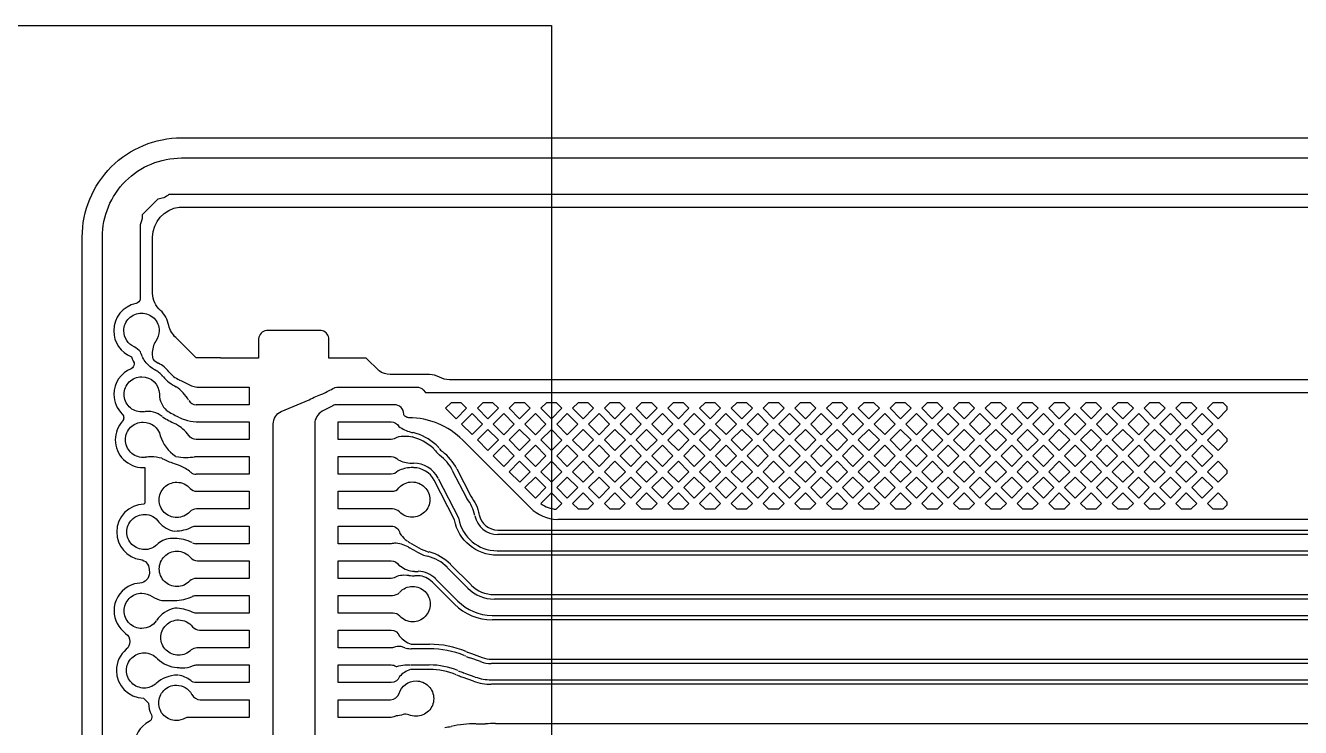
# Model space of a CAD drawing. Header units: millimetres. Extents: x 3175 to 3429, y -23 to 156.
# Drawn here: x 3279.77 to 3292.6, y 97.37 to 104.44 of the extents above; entities that cross this region are included whole.
import ezdxf

# ---------------------------------------------------------------- set-up
doc = ezdxf.new("R2010")
doc.units = ezdxf.units.MM
doc.header["$LTSCALE"] = 23.1
for name, color, linetype in [('gbr-dxf_layer0', 7, 'CONTINUOUS'), ('gbr-outline-dxf_layer1', 2, 'CONTINUOUS'), ('備註', 1, 'CONTINUOUS')]:
    doc.layers.add(name, color=color, linetype=linetype)

msp = doc.modelspace()

# ---------------------------------------------------------------- linework, layer by layer
at = {"layer": 'gbr-dxf_layer0'}
for p, q in [((3281.317, 100.871), (3281.32, 100.869)), ((3283.182, 100.622), (3283.006, 100.622)), ((3283.448, 100.622), (3283.182, 100.622)), ((3283.479, 100.622), (3283.448, 100.622)), ((3284.85, 99.584), (3284.169, 100.265)), ((3283.448, 99.572), (3282.915, 99.572)), ((3283.46, 99.572), (3283.448, 99.572)), ((3281.588, 98.872), (3281.486, 98.872)), ((3283.448, 98.7), (3283.458, 98.7)), ((3283.18, 98.522), (3282.915, 98.522)), ((3283.448, 97.472), (3282.915, 97.472))]:
    msp.add_line(p, q, dxfattribs=at)
at = {"layer": 'gbr-dxf_layer0', "color": 1}
for p, q in [((3283.357, 100.272), (3282.915, 100.272)), ((3283.655, 100.033), (3283.672, 100.033)), ((3283.357, 99.922), (3282.915, 99.922)), ((3283.674, 99.988), (3283.656, 99.988)), ((3312.221, 99.314), (3284.523, 99.314)), ((3284.524, 99.359), (3312.222, 99.359)), ((3284.519, 99.15), (3312.221, 99.15)), ((3312.222, 99.105), (3284.517, 99.105))]:
    msp.add_line(p, q, dxfattribs=at)
at = {"layer": 'gbr-dxf_layer0', "color": 2}
for p, q in [((3283.36, 99.222), (3282.915, 99.222)), ((3283.705, 99.14), (3283.633, 99.18)), ((3283.656, 99.219), (3283.725, 99.18)), ((3284.045, 99.013), (3284.253, 98.806)), ((3283.36, 98.872), (3282.915, 98.872)), ((3283.684, 98.943), (3283.719, 98.943)), ((3283.718, 98.898), (3283.686, 98.898)), ((3283.897, 98.865), (3284.118, 98.644)), ((3284.22, 98.775), (3284.013, 98.982)), ((3284.086, 98.613), (3283.865, 98.834)), ((3284.487, 98.709), (3312.22, 98.709)), ((3312.219, 98.664), (3284.488, 98.664)), ((3284.466, 98.5), (3285.061, 98.5)), ((3285.062, 98.5), (3312.22, 98.497)), ((3285.059, 98.455), (3284.468, 98.455)), ((3312.219, 98.452), (3285.061, 98.455))]:
    msp.add_line(p, q, dxfattribs=at)
at = {"layer": 'gbr-dxf_layer0', "color": 3}
for p, q in [((3283.448, 98.172), (3282.915, 98.172)), ((3283.832, 98.164), (3283.649, 98.164)), ((3284.2, 98.087), (3284.188, 98.092)), ((3284.206, 98.134), (3284.215, 98.13)), ((3284.257, 98.114), (3284.363, 98.076)), ((3283.588, 98), (3283.637, 98)), ((3283.643, 98), (3283.647, 98)), ((3283.648, 98), (3283.831, 98)), ((3284.347, 98.034), (3284.241, 98.072)), ((3312.219, 98.014), (3284.457, 98.014)), ((3284.459, 98.059), (3312.218, 98.059)), ((3283.833, 97.955), (3283.647, 97.955)), ((3284.276, 97.837), (3284.172, 97.874)), ((3284.185, 97.918), (3284.292, 97.879)), ((3284.458, 97.85), (3312.219, 97.85)), ((3283.356, 97.822), (3282.915, 97.822)), ((3312.218, 97.805), (3284.457, 97.805))]:
    msp.add_line(p, q, dxfattribs=at)
at = {"layer": 'gbr-dxf_layer0', "color": 4}
for p, q in [((3284.304, 97.408), (3284.399, 97.408)), ((3284.499, 97.41), (3312.217, 97.41))]:
    msp.add_line(p, q, dxfattribs=at)
at = {"layer": 'gbr-dxf_layer0', "linetype": 'Continuous'}
for points in [[(3280.54, 94.446), (3280.54, 102.311, -0.414216), (3281.337, 103.108), (3312.345, 103.108, -0.202307), (3323.015, 98.606, 0.202311), (3324.235, 98.091), (3329.735, 98.091, 0.202315), (3330.956, 98.606, -0.202307), (3341.626, 103.108), (3363.157, 103.108, -0.414217), (3363.953, 102.311), (3363.953, 99.379)], [(3330.552, 97.95, -0.11836), (3329.611, 97.724), (3324.111, 97.724, -0.202298), (3322.628, 98.35, 0.202302), (3312.221, 102.741), (3281.21, 102.741, -0.1755), (3281.098, 102.694), (3280.94, 102.535, -0.021764), (3280.941, 102.52, -0.125832), (3280.919, 102.434), (3280.919, 101.69, -0.355796), (3280.879, 101.641)], [(3281.046, 101.742), (3281.046, 102.31, -0.377394), (3281.314, 102.613), (3312.221, 102.613, -0.202308), (3322.537, 98.261, 0.202304), (3324.111, 97.597), (3329.611, 97.597, 0.118898), (3330.613, 97.838, 0.264777), (3330.852, 97.98, 0.049743), (3331.186, 98.261, -0.012228), (3331.689, 98.753, 0.308379), (3331.923, 98.966, -0.021115), (3332.864, 99.735, 0.268033), (3333.089, 99.901, -0.026221), (3334.359, 100.717, 0.214143), (3334.559, 100.83, -0.03315), (3336.288, 101.636, 0.130853), (3336.422, 101.688, -0.090345), (3341.501, 102.613), (3362.805, 102.613)], [(3281.731, 101.093), (3281.483, 101.093), (3281.278, 101.298, -0.136311), (3281.209, 101.42, 0.15916), (3281.125, 101.572, -0.197945), (3281.046, 101.742)], [(3361.52, 101.71), (3361.52, 101.113, -0.414254), (3361.47, 101.063), (3361.109, 101.063), (3361.109, 101.015), (3360.78, 101.015), (3360.78, 101.063), (3360.745, 101.063, 0.064068), (3360.532, 101.036, 0.013699), (3360.38, 100.992, 0.036904), (3360.347, 100.994, 0.080213), (3360.275, 100.982, 0.02431), (3360.013, 100.874), (3341.501, 100.874, 0.202298), (3332.432, 97.047, -0.202305), (3329.611, 95.857), (3324.111, 95.857, -0.202305), (3321.29, 97.047, 0.202298), (3312.221, 100.874), (3284.036, 100.874)], [(3280.878, 101.641, 0.356772), (3280.654, 101.367, 0.309707), (3280.833, 101.106, 0.019562), (3280.851, 101.061)], [(3280.756, 101.367, -0.414223), (3280.934, 101.545, -0.414223), (3281.112, 101.367, -0.157266), (3281.078, 101.263, 0.140909), (3281.042, 101.136)], [(3280.944, 101.104, -0.02595), (3280.924, 101.154, 0.085066), (3280.861, 101.205, -0.295725), (3280.756, 101.367)], [(3284.036, 100.874, -0.126413), (3283.934, 100.9, 0.119088), (3283.834, 100.927), (3283.438, 100.927, -0.152112), (3283.326, 100.962), (3283.197, 101.09), (3282.821, 101.09), (3282.821, 101.295, 0.311193), (3282.744, 101.371), (3282.192, 101.371, 0.33668), (3282.112, 101.287), (3282.112, 101.09), (3281.731, 101.09)], [(3280.852, 101.061, 0.005103), (3280.855, 101.054, -0.114212), (3280.86, 101.032, -0.302931), (3280.829, 100.985, 0.302717), (3280.656, 100.726, 0.201282), (3280.74, 100.527, -0.201363), (3280.755, 100.49, -0.186481), (3280.742, 100.456, 0.185729), (3280.67, 100.269, 0.414221), (3280.95, 99.989, 0.016528), (3280.968, 99.99), (3280.968, 99.629), (3280.959, 99.619, 0.409706), (3280.684, 99.34, 0.373207), (3280.924, 99.062, -0.367973), (3281.011, 98.964, 0.023526), (3281.013, 98.937, -0.027584), (3281.013, 98.926, -0.395521), (3280.918, 98.825, 0.099589), (3280.812, 98.796, -0.022342), (3280.798, 98.789, 0.269012), (3280.657, 98.546, 0.241506), (3280.774, 98.318, -0.241817), (3280.816, 98.236, -0.220143), (3280.78, 98.158, 0.220548), (3280.681, 97.945, 0.407829), (3280.955, 97.665), (3281.005, 97.615, 0.109943), (3281.033, 97.496, -0.112871), (3281.038, 97.474, -0.280202), (3281.01, 97.429, 0.278821), (3280.86, 97.181, 0.321401)], [(3281.066, 100.975, -0.093411), (3280.985, 101.04, -0.036886), (3280.981, 101.044, -0.060094), (3280.945, 101.101)], [(3281.042, 101.135, 0.053699), (3281.047, 101.084, 0.086802), (3281.103, 101.041)], [(3280.759, 100.726, -0.414223), (3280.936, 100.904, -0.405399), (3281.114, 100.732, -0.045852), (3281.115, 100.725)], [(3281.323, 100.868), (3281.439, 100.812, 0.032813), (3281.492, 100.8), (3281.574, 100.8)], [(3282.08, 91.959), (3282.147, 92.025, -0.123009), (3282.208, 92.085), (3282.245, 92.121, 0.201987), (3282.26, 92.157), (3282.26, 100.428, -0.28875), (3282.34, 100.554), (3282.622, 100.672, -0.043836), (3282.759, 100.731, -0.004369), (3282.876, 100.792, -0.104015), (3282.885, 100.795, -0.085089), (3282.915, 100.8)], [(3282.915, 100.8), (3283.182, 100.8), (3283.448, 100.8), (3283.705, 100.8, -0.206185), (3283.769, 100.772), (3283.795, 100.746), (3312.219, 100.746)], [(3280.964, 100.551, -0.039378), (3280.936, 100.549, -0.414223), (3280.759, 100.726)], [(3281.142, 100.502, -0.011285), (3281.101, 100.531, 0.119663), (3281.003, 100.554)], [(3282.904, 100.622, 0.116366), (3282.861, 100.612), (3282.768, 100.565, 0.22571), (3282.679, 100.451), (3282.679, 92.062, 0.21739), (3282.696, 92.024), (3282.812, 91.923), (3282.821, 91.923)], [(3283.004, 100.622), (3282.915, 100.622, -0.020221), (3282.908, 100.623)], [(3284.168, 100.266, 0.198195), (3283.626, 100.491, -0.175049), (3283.594, 100.503, -0.335732), (3283.575, 100.527, 0.414236), (3283.48, 100.622)], [(3280.772, 100.269, -0.414223), (3280.95, 100.447, -0.347521), (3281.123, 100.31, 0.173376), (3281.276, 100.103)], [(3281.574, 100.272), (3281.485, 100.272, -0.249814), (3281.411, 100.311, 0.106422), (3281.277, 100.428)], [(3281.307, 100.498, 0.015822), (3281.368, 100.472, 0.070898), (3281.485, 100.45)], [(3281.032, 100.097, 0.036696), (3280.976, 100.092, -0.040807), (3280.97, 100.092, -0.028847), (3280.95, 100.091, -0.414223), (3280.772, 100.269)], [(3281.245, 100.033, -0.032302), (3281.137, 100.082, 0.069218), (3281.033, 100.097)], [(3281.428, 99.943, 0.072728), (3281.324, 100.007, -0.021588), (3281.249, 100.032)], [(3281.469, 100.099, -0.044621), (3281.485, 100.1), (3281.574, 100.1)], [(3281.111, 99.663, -0.414223), (3281.289, 99.841, -0.221134), (3281.425, 99.778, 0.193738), (3281.49, 99.75), (3281.574, 99.75)], [(3283.182, 99.75), (3283.455, 99.75, 0.212144), (3283.525, 99.783, -0.059478), (3283.529, 99.787, -0.208555), (3283.659, 99.844, -0.414223), (3283.837, 99.666, -0.414223), (3283.659, 99.488, -0.202346), (3283.532, 99.542)], [(3281.576, 99.75), (3282.018, 99.75), (3282.018, 99.572), (3281.487, 99.572, 0.19836), (3281.42, 99.543, -0.21066), (3281.289, 99.486, -0.414223), (3281.111, 99.663)], [(3284.956, 99.626, 0.139306), (3285.11, 99.569), (3285.167, 99.627), (3285.061, 99.733), (3284.955, 99.627)], [(3280.786, 99.34, -0.414223), (3280.964, 99.517, -0.246805), (3281.11, 99.44, 0.211598), (3281.271, 99.349, 0.114422), (3281.445, 99.391, -0.117009), (3281.485, 99.4), (3281.574, 99.4)], [(3312.67, 99.458, 0.009922), (3312.224, 99.467, -0.036234), (3312.216, 99.467), (3285.125, 99.467)], [(3281.084, 99.208, -0.187305), (3280.964, 99.162, -0.414223), (3280.786, 99.34)], [(3281.268, 99.273), (3281.222, 99.273, 0.167805), (3281.087, 99.211)], [(3281.113, 98.968, -0.414223), (3281.291, 99.146, -0.222273), (3281.427, 99.082, 0.214443), (3281.498, 99.05)], [(3281.486, 98.872, 0.187976), (3281.421, 98.847, -0.208822), (3281.291, 98.79, -0.414223), (3281.113, 98.968)], [(3283.535, 98.735, -0.206822), (3283.664, 98.791, -0.414223), (3283.842, 98.613, -0.414223), (3283.664, 98.435, -0.205257), (3283.535, 98.49)], [(3280.759, 98.545, -0.414223), (3280.937, 98.723, -0.15806), (3281.041, 98.689, 0.089365), (3281.139, 98.649), (3281.267, 98.649, 0.114938), (3281.446, 98.691)], [(3281.447, 98.692, -0.109867), (3281.485, 98.7), (3281.574, 98.7)], [(3281.083, 98.445, -0.246825), (3280.937, 98.368, -0.414223), (3280.759, 98.545)], [(3281.485, 98.522, -0.12133), (3281.444, 98.533, 0.111147), (3281.271, 98.573, 0.195977), (3281.085, 98.447)], [(3283.534, 98.492, 0.200449), (3283.467, 98.522), (3283.182, 98.522)], [(3281.129, 98.276, -0.414223), (3281.307, 98.454, -0.232214), (3281.448, 98.385, 0.218839), (3281.519, 98.35), (3281.584, 98.35)], [(3281.586, 98.35), (3282.018, 98.35), (3282.018, 98.172), (3281.492, 98.172, 0.169426), (3281.433, 98.151, -0.199554), (3281.307, 98.098, -0.414223), (3281.129, 98.276)], [(3280.783, 97.945, -0.414223), (3280.961, 98.122, -0.215446), (3281.094, 98.062, 0.176305), (3281.294, 97.973, -0.010722), (3281.309, 97.973)], [(3281.31, 97.973, -0.013837), (3281.329, 97.971, 0.013245), (3281.343, 97.97)], [(3281.344, 97.97, 0.103987), (3281.448, 97.992, -0.108277), (3281.485, 98), (3281.574, 98)], [(3281.079, 97.811, -0.183018), (3280.961, 97.767, -0.414223), (3280.783, 97.945)], [(3281.485, 97.822, -0.173302), (3281.429, 97.843, 0.132374), (3281.306, 97.896)], [(3283.36, 97.65), (3283.442, 97.65, 0.30695), (3283.528, 97.713, -0.330494), (3283.699, 97.839, -0.414223), (3283.876, 97.661, -0.414223), (3283.699, 97.483, -0.106603), (3283.625, 97.499, 0.07637), (3283.597, 97.504)], [(3281.107, 97.618, -0.414223), (3281.285, 97.796, -0.27049), (3281.439, 97.705, -0.052141), (3281.442, 97.701, 0.278688), (3281.526, 97.65)], [(3281.574, 97.472), (3281.411, 97.472, 0.103539), (3281.373, 97.464, -0.1308), (3281.285, 97.44, -0.414223), (3281.107, 97.618)], [(3283.569, 97.5, -0.043654), (3283.497, 97.487, -0.146037), (3283.448, 97.472)]]:
    msp.add_lwpolyline(points, format="xyb", dxfattribs=at)
for points in [[(3281.576, 100.8), (3282.018, 100.8), (3282.018, 100.622), (3281.485, 100.622)], [(3281.485, 100.45), (3282.018, 100.45), (3282.018, 100.272), (3281.577, 100.272)], [(3281.576, 100.1), (3282.018, 100.1), (3282.018, 99.922), (3281.485, 99.922)], [(3282.915, 99.572), (3282.915, 99.75), (3283.179, 99.75)], [(3281.576, 99.4), (3282.018, 99.4), (3282.018, 99.222), (3281.485, 99.222)], [(3281.499, 99.05), (3282.018, 99.05), (3282.018, 98.872), (3281.592, 98.872)], [(3281.576, 98.7), (3282.018, 98.7), (3282.018, 98.522), (3281.485, 98.522)], [(3282.915, 98.522), (3282.915, 98.7), (3283.448, 98.7)], [(3281.576, 98), (3282.018, 98), (3282.018, 97.822), (3281.485, 97.822)], [(3281.527, 97.65), (3282.018, 97.65), (3282.018, 97.472), (3281.577, 97.472)], [(3282.915, 97.472), (3282.915, 97.65), (3283.357, 97.65)]]:
    msp.add_lwpolyline(points, dxfattribs=at)
for points in [[(3283.996, 100.586), (3284.054, 100.645), (3284.15, 100.645), (3284.208, 100.586), (3284.102, 100.48)], [(3284.156, 100.427), (3284.262, 100.532), (3284.368, 100.426), (3284.262, 100.321)], [(3284.316, 100.586), (3284.374, 100.645), (3284.469, 100.645), (3284.528, 100.586), (3284.422, 100.48)], [(3284.476, 100.426), (3284.582, 100.532), (3284.688, 100.426), (3284.582, 100.32)], [(3284.635, 100.586), (3284.694, 100.645), (3284.789, 100.645), (3284.847, 100.586), (3284.741, 100.48)], [(3284.795, 100.426), (3284.901, 100.532), (3285.007, 100.426), (3284.901, 100.32)], [(3284.955, 100.586), (3285.014, 100.645), (3285.109, 100.645), (3285.167, 100.586), (3285.061, 100.48)], [(3285.115, 100.426), (3285.221, 100.532), (3285.327, 100.426), (3285.221, 100.32)], [(3285.275, 100.586), (3285.333, 100.645), (3285.429, 100.645), (3285.487, 100.586), (3285.381, 100.48)], [(3285.435, 100.426), (3285.541, 100.532), (3285.647, 100.426), (3285.541, 100.32)], [(3285.595, 100.586), (3285.653, 100.645), (3285.748, 100.645), (3285.806, 100.586), (3285.701, 100.48)], [(3285.755, 100.426), (3285.86, 100.532), (3285.966, 100.426), (3285.861, 100.32)], [(3285.914, 100.586), (3285.973, 100.645), (3286.068, 100.645), (3286.126, 100.586), (3286.02, 100.48)], [(3286.074, 100.426), (3286.18, 100.532), (3286.286, 100.426), (3286.18, 100.32)], [(3286.234, 100.586), (3286.292, 100.645), (3286.388, 100.645), (3286.446, 100.586), (3286.34, 100.48)], [(3286.394, 100.426), (3286.5, 100.532), (3286.606, 100.427), (3286.5, 100.32)], [(3286.554, 100.586), (3286.612, 100.645), (3286.707, 100.645), (3286.765, 100.586), (3286.66, 100.48)], [(3286.714, 100.427), (3286.819, 100.532), (3286.925, 100.426), (3286.82, 100.321)], [(3286.873, 100.586), (3286.931, 100.645), (3287.027, 100.645), (3287.085, 100.586), (3286.979, 100.48)], [(3287.033, 100.426), (3287.139, 100.532), (3287.245, 100.426), (3287.139, 100.32)], [(3287.193, 100.586), (3287.251, 100.645), (3287.347, 100.645), (3287.405, 100.586), (3287.299, 100.48)], [(3287.353, 100.426), (3287.459, 100.532), (3287.565, 100.426), (3287.459, 100.32)], [(3287.513, 100.586), (3287.571, 100.645), (3287.666, 100.645), (3287.725, 100.586), (3287.619, 100.48)], [(3287.673, 100.426), (3287.778, 100.532), (3287.885, 100.426), (3287.779, 100.32)], [(3287.832, 100.586), (3287.891, 100.645), (3287.986, 100.645), (3288.044, 100.586), (3287.938, 100.48)], [(3287.992, 100.426), (3288.098, 100.532), (3288.204, 100.426), (3288.098, 100.32)], [(3288.152, 100.586), (3288.21, 100.645), (3288.306, 100.645), (3288.364, 100.586), (3288.258, 100.48)], [(3288.312, 100.426), (3288.418, 100.532), (3288.524, 100.427), (3288.418, 100.321)], [(3288.472, 100.586), (3288.53, 100.645), (3288.625, 100.645), (3288.684, 100.586), (3288.578, 100.48)], [(3288.632, 100.427), (3288.738, 100.532), (3288.844, 100.426), (3288.738, 100.32)], [(3288.791, 100.586), (3288.85, 100.645), (3288.945, 100.645), (3289.004, 100.586), (3288.897, 100.48)], [(3288.951, 100.426), (3289.057, 100.532), (3289.163, 100.426), (3289.057, 100.32)], [(3289.111, 100.586), (3289.169, 100.645), (3289.265, 100.645), (3289.323, 100.586), (3289.217, 100.48)], [(3289.271, 100.426), (3289.377, 100.532), (3289.483, 100.427), (3289.377, 100.321)], [(3289.431, 100.586), (3289.489, 100.645), (3289.585, 100.645), (3289.643, 100.586), (3289.537, 100.48)], [(3289.591, 100.427), (3289.697, 100.532), (3289.803, 100.426), (3289.697, 100.321)], [(3289.751, 100.586), (3289.809, 100.645), (3289.904, 100.645), (3289.963, 100.586), (3289.857, 100.48)], [(3289.91, 100.426), (3290.016, 100.532), (3290.122, 100.426), (3290.016, 100.32)], [(3290.07, 100.586), (3290.129, 100.645), (3290.224, 100.645), (3290.282, 100.586), (3290.176, 100.48)], [(3290.23, 100.426), (3290.336, 100.532), (3290.442, 100.426), (3290.336, 100.32)], [(3290.39, 100.586), (3290.448, 100.645), (3290.544, 100.645), (3290.602, 100.586), (3290.496, 100.48)], [(3290.55, 100.426), (3290.656, 100.532), (3290.762, 100.426), (3290.656, 100.32)], [(3290.71, 100.586), (3290.768, 100.645), (3290.863, 100.645), (3290.922, 100.586), (3290.816, 100.48)], [(3290.87, 100.426), (3290.976, 100.532), (3291.082, 100.426), (3290.976, 100.32)], [(3291.029, 100.586), (3291.088, 100.645), (3291.183, 100.645), (3291.241, 100.586), (3291.135, 100.48)], [(3291.189, 100.426), (3291.295, 100.532), (3291.401, 100.426), (3291.295, 100.32)], [(3291.349, 100.586), (3291.407, 100.645), (3291.503, 100.645), (3291.561, 100.586), (3291.455, 100.48)], [(3291.509, 100.426), (3291.615, 100.532), (3291.721, 100.426), (3291.615, 100.32)], [(3291.669, 100.586), (3291.727, 100.645), (3291.823, 100.645), (3291.864, 100.603), (3291.864, 100.569), (3291.775, 100.48)], [(3284.316, 100.267), (3284.422, 100.373), (3284.528, 100.267), (3284.422, 100.161)], [(3284.636, 100.267), (3284.741, 100.373), (3284.847, 100.267), (3284.741, 100.161)], [(3284.955, 100.267), (3285.061, 100.372), (3285.167, 100.266), (3285.061, 100.161)], [(3285.275, 100.266), (3285.381, 100.373), (3285.487, 100.267), (3285.381, 100.16)], [(3285.595, 100.267), (3285.701, 100.373), (3285.807, 100.267), (3285.701, 100.161)], [(3285.914, 100.267), (3286.02, 100.372), (3286.126, 100.266), (3286.02, 100.161)], [(3286.234, 100.266), (3286.34, 100.372), (3286.446, 100.267), (3286.34, 100.161)], [(3286.554, 100.267), (3286.66, 100.373), (3286.766, 100.267), (3286.66, 100.161)], [(3286.873, 100.267), (3286.979, 100.373), (3287.085, 100.267), (3286.979, 100.161)], [(3287.193, 100.267), (3287.299, 100.373), (3287.405, 100.267), (3287.299, 100.161)], [(3287.513, 100.267), (3287.619, 100.373), (3287.725, 100.267), (3287.619, 100.161)], [(3287.832, 100.267), (3287.938, 100.373), (3288.044, 100.267), (3287.938, 100.161)], [(3288.152, 100.267), (3288.258, 100.373), (3288.364, 100.267), (3288.258, 100.161)], [(3288.472, 100.267), (3288.578, 100.373), (3288.684, 100.267), (3288.578, 100.161)], [(3288.792, 100.267), (3288.897, 100.372), (3289.003, 100.266), (3288.898, 100.161)], [(3289.111, 100.266), (3289.217, 100.373), (3289.323, 100.267), (3289.217, 100.161)], [(3289.431, 100.267), (3289.537, 100.373), (3289.643, 100.267), (3289.537, 100.161)], [(3289.751, 100.267), (3289.857, 100.373), (3289.963, 100.266), (3289.857, 100.161)], [(3290.07, 100.266), (3290.176, 100.372), (3290.282, 100.267), (3290.176, 100.161)], [(3290.39, 100.267), (3290.496, 100.373), (3290.602, 100.267), (3290.496, 100.161)], [(3290.71, 100.267), (3290.816, 100.373), (3290.922, 100.267), (3290.816, 100.161)], [(3291.029, 100.267), (3291.135, 100.373), (3291.241, 100.267), (3291.135, 100.161)], [(3291.349, 100.267), (3291.455, 100.372), (3291.561, 100.266), (3291.455, 100.161)], [(3291.669, 100.266), (3291.775, 100.373), (3291.864, 100.283), (3291.864, 100.25), (3291.775, 100.16)], [(3284.476, 100.107), (3284.582, 100.213), (3284.688, 100.107), (3284.582, 100.001)], [(3284.795, 100.107), (3284.901, 100.213), (3285.007, 100.107), (3284.901, 100.001)], [(3285.115, 100.107), (3285.221, 100.213), (3285.327, 100.107), (3285.221, 100.001)], [(3285.435, 100.107), (3285.541, 100.213), (3285.647, 100.107), (3285.541, 100.001)], [(3285.755, 100.107), (3285.861, 100.213), (3285.966, 100.107), (3285.86, 100.001)], [(3286.074, 100.107), (3286.18, 100.213), (3286.286, 100.107), (3286.18, 100.001)], [(3286.394, 100.107), (3286.5, 100.213), (3286.606, 100.107), (3286.5, 100.001)], [(3286.713, 100.107), (3286.82, 100.213), (3286.926, 100.107), (3286.819, 100.001)], [(3287.033, 100.107), (3287.139, 100.213), (3287.245, 100.107), (3287.139, 100.001)], [(3287.353, 100.107), (3287.459, 100.213), (3287.565, 100.107), (3287.459, 100.001)], [(3287.673, 100.107), (3287.779, 100.213), (3287.885, 100.107), (3287.779, 100.001)], [(3287.992, 100.107), (3288.098, 100.213), (3288.204, 100.107), (3288.098, 100.001)], [(3288.312, 100.107), (3288.418, 100.213), (3288.524, 100.107), (3288.418, 100.001)], [(3288.632, 100.107), (3288.738, 100.213), (3288.844, 100.107), (3288.738, 100.001)], [(3288.951, 100.107), (3289.057, 100.213), (3289.163, 100.107), (3289.057, 100.001)], [(3289.271, 100.107), (3289.377, 100.213), (3289.483, 100.107), (3289.377, 100.001)], [(3289.591, 100.107), (3289.697, 100.213), (3289.803, 100.107), (3289.697, 100.001)], [(3289.911, 100.107), (3290.016, 100.213), (3290.122, 100.107), (3290.016, 100.001)], [(3290.23, 100.107), (3290.336, 100.213), (3290.442, 100.107), (3290.336, 100.001)], [(3290.55, 100.107), (3290.656, 100.213), (3290.762, 100.107), (3290.656, 100.001)], [(3290.87, 100.107), (3290.976, 100.213), (3291.081, 100.107), (3290.975, 100.001)], [(3291.189, 100.107), (3291.295, 100.213), (3291.401, 100.107), (3291.295, 100.001)], [(3291.509, 100.107), (3291.615, 100.213), (3291.721, 100.107), (3291.615, 100.001)], [(3284.636, 99.947), (3284.741, 100.053), (3284.847, 99.947), (3284.742, 99.841)], [(3284.955, 99.947), (3285.061, 100.053), (3285.167, 99.947), (3285.061, 99.841)], [(3285.275, 99.947), (3285.381, 100.053), (3285.487, 99.947), (3285.381, 99.841)], [(3285.595, 99.947), (3285.701, 100.053), (3285.807, 99.947), (3285.7, 99.841)], [(3285.914, 99.947), (3286.02, 100.053), (3286.126, 99.947), (3286.02, 99.841)], [(3286.234, 99.947), (3286.34, 100.053), (3286.446, 99.947), (3286.34, 99.841)], [(3286.554, 99.947), (3286.66, 100.053), (3286.766, 99.947), (3286.66, 99.841)], [(3286.873, 99.947), (3286.979, 100.053), (3287.085, 99.947), (3286.979, 99.841)], [(3287.193, 99.947), (3287.299, 100.053), (3287.405, 99.947), (3287.299, 99.841)], [(3287.513, 99.947), (3287.619, 100.053), (3287.725, 99.947), (3287.619, 99.841)], [(3287.832, 99.947), (3287.938, 100.053), (3288.044, 99.947), (3287.938, 99.841)], [(3288.152, 99.947), (3288.258, 100.053), (3288.364, 99.947), (3288.258, 99.841)], [(3288.472, 99.947), (3288.578, 100.053), (3288.684, 99.947), (3288.578, 99.841)], [(3288.792, 99.947), (3288.898, 100.053), (3289.003, 99.947), (3288.897, 99.841)], [(3289.111, 99.947), (3289.217, 100.053), (3289.323, 99.947), (3289.217, 99.841)], [(3289.431, 99.947), (3289.537, 100.053), (3289.643, 99.947), (3289.537, 99.841)], [(3289.751, 99.947), (3289.857, 100.053), (3289.963, 99.947), (3289.857, 99.841)], [(3290.07, 99.947), (3290.176, 100.053), (3290.282, 99.947), (3290.176, 99.841)], [(3290.39, 99.947), (3290.496, 100.053), (3290.602, 99.947), (3290.496, 99.841)], [(3290.71, 99.947), (3290.816, 100.053), (3290.922, 99.947), (3290.816, 99.841)], [(3291.029, 99.947), (3291.135, 100.053), (3291.241, 99.947), (3291.135, 99.841)], [(3291.349, 99.947), (3291.455, 100.053), (3291.561, 99.947), (3291.455, 99.841)], [(3291.669, 99.947), (3291.775, 100.053), (3291.864, 99.963), (3291.864, 99.93), (3291.775, 99.841)], [(3284.795, 99.787), (3284.901, 99.893), (3285.007, 99.787), (3284.901, 99.681)], [(3285.115, 99.787), (3285.221, 99.893), (3285.327, 99.787), (3285.221, 99.681)], [(3285.435, 99.787), (3285.541, 99.893), (3285.647, 99.787), (3285.541, 99.681)], [(3285.754, 99.787), (3285.86, 99.893), (3285.966, 99.787), (3285.86, 99.681)], [(3286.074, 99.787), (3286.18, 99.893), (3286.286, 99.787), (3286.18, 99.681)], [(3286.394, 99.787), (3286.5, 99.893), (3286.606, 99.787), (3286.5, 99.681)], [(3286.713, 99.787), (3286.819, 99.893), (3286.925, 99.787), (3286.819, 99.681)], [(3287.033, 99.787), (3287.139, 99.893), (3287.245, 99.787), (3287.139, 99.681)], [(3287.353, 99.787), (3287.459, 99.893), (3287.565, 99.787), (3287.459, 99.681)], [(3287.673, 99.787), (3287.779, 99.893), (3287.884, 99.787), (3287.778, 99.681)], [(3287.992, 99.787), (3288.098, 99.893), (3288.204, 99.787), (3288.098, 99.681)], [(3288.312, 99.787), (3288.418, 99.893), (3288.524, 99.787), (3288.418, 99.681)], [(3288.632, 99.787), (3288.738, 99.893), (3288.844, 99.787), (3288.738, 99.681)], [(3288.951, 99.787), (3289.057, 99.893), (3289.163, 99.787), (3289.057, 99.681)], [(3289.271, 99.787), (3289.377, 99.893), (3289.483, 99.787), (3289.377, 99.681)], [(3289.591, 99.787), (3289.697, 99.893), (3289.803, 99.787), (3289.697, 99.681)], [(3289.91, 99.787), (3290.016, 99.893), (3290.122, 99.787), (3290.016, 99.681)], [(3290.23, 99.787), (3290.336, 99.893), (3290.442, 99.787), (3290.336, 99.681)], [(3290.55, 99.787), (3290.656, 99.893), (3290.762, 99.787), (3290.656, 99.681)], [(3290.87, 99.787), (3290.975, 99.893), (3291.081, 99.787), (3290.976, 99.681)], [(3291.189, 99.787), (3291.295, 99.893), (3291.401, 99.787), (3291.295, 99.681)], [(3291.509, 99.787), (3291.615, 99.893), (3291.721, 99.787), (3291.615, 99.681)], [(3285.275, 99.627), (3285.381, 99.733), (3285.487, 99.627), (3285.428, 99.569), (3285.333, 99.569)], [(3285.595, 99.627), (3285.7, 99.733), (3285.806, 99.627), (3285.748, 99.569), (3285.653, 99.569)], [(3285.914, 99.627), (3286.02, 99.733), (3286.126, 99.627), (3286.068, 99.569), (3285.973, 99.569)], [(3286.234, 99.627), (3286.34, 99.733), (3286.446, 99.627), (3286.387, 99.569), (3286.292, 99.569)], [(3286.554, 99.627), (3286.66, 99.733), (3286.765, 99.627), (3286.707, 99.569), (3286.612, 99.569)], [(3286.873, 99.627), (3286.979, 99.733), (3287.085, 99.627), (3287.027, 99.569), (3286.932, 99.569)], [(3287.193, 99.627), (3287.299, 99.733), (3287.405, 99.627), (3287.347, 99.569), (3287.251, 99.569)], [(3287.513, 99.627), (3287.619, 99.733), (3287.725, 99.627), (3287.666, 99.569), (3287.571, 99.569)], [(3287.832, 99.627), (3287.938, 99.733), (3288.044, 99.627), (3287.986, 99.569), (3287.891, 99.569)], [(3288.152, 99.627), (3288.258, 99.733), (3288.364, 99.627), (3288.306, 99.569), (3288.211, 99.569)], [(3288.472, 99.627), (3288.578, 99.733), (3288.684, 99.627), (3288.625, 99.569), (3288.53, 99.569)], [(3288.791, 99.627), (3288.897, 99.733), (3289.003, 99.627), (3288.945, 99.569), (3288.85, 99.569)], [(3289.111, 99.627), (3289.217, 99.733), (3289.323, 99.627), (3289.265, 99.569), (3289.17, 99.569)], [(3289.431, 99.627), (3289.537, 99.733), (3289.643, 99.627), (3289.584, 99.569), (3289.489, 99.569)], [(3289.751, 99.627), (3289.857, 99.733), (3289.963, 99.627), (3289.904, 99.569), (3289.809, 99.569)], [(3290.07, 99.627), (3290.176, 99.733), (3290.282, 99.627), (3290.224, 99.569), (3290.129, 99.569)], [(3290.39, 99.627), (3290.496, 99.733), (3290.602, 99.627), (3290.543, 99.569), (3290.449, 99.569)], [(3290.71, 99.627), (3290.816, 99.733), (3290.922, 99.627), (3290.863, 99.569), (3290.768, 99.569)], [(3291.029, 99.627), (3291.135, 99.733), (3291.241, 99.627), (3291.183, 99.569), (3291.088, 99.569)], [(3291.349, 99.627), (3291.455, 99.733), (3291.561, 99.627), (3291.502, 99.569), (3291.408, 99.569)], [(3291.669, 99.627), (3291.775, 99.733), (3291.864, 99.644), (3291.864, 99.61), (3291.822, 99.569), (3291.727, 99.569)]]:
    msp.add_lwpolyline(points, close=True, dxfattribs=at)
at = {"layer": 'gbr-dxf_layer0', "color": 1, "linetype": 'Continuous'}
for points in [[(3282.915, 100.272), (3282.915, 100.45), (3283.448, 100.45)], [(3282.915, 99.922), (3282.915, 100.1), (3283.448, 100.1)]]:
    msp.add_lwpolyline(points, dxfattribs=at)
for points in [[(3283.448, 100.45, -0.271672), (3283.526, 100.404, 0.098911), (3283.646, 100.346, -0.009712), (3283.667, 100.341)], [(3283.591, 100.303, 0.064747), (3283.504, 100.292, -0.170215), (3283.448, 100.272), (3283.359, 100.272)], [(3283.448, 100.1, -0.228458), (3283.518, 100.067, 0.115999), (3283.652, 100.033)], [(3283.655, 99.988), (3283.648, 99.988, 0.11307), (3283.517, 99.955, -0.22533), (3283.448, 99.922), (3283.359, 99.922)], [(3284.29, 99.506, 0.120837), (3284.212, 99.674, -0.064463), (3284.209, 99.679), (3284.067, 99.957)], [(3284.108, 99.976), (3284.249, 99.7, -0.118167), (3284.334, 99.516)], [(3284.516, 99.105, -0.358225), (3284.085, 99.461), (3283.88, 99.861)], [(3283.921, 99.88), (3284.125, 99.482, -0.103834), (3284.129, 99.473, 0.361046), (3284.516, 99.15)]]:
    msp.add_lwpolyline(points, format="xyb", dxfattribs=at)
at = {"layer": 'gbr-dxf_layer0', "color": 2, "linetype": 'Continuous'}
for points in [[(3282.915, 99.222), (3282.915, 99.4), (3283.36, 99.4), (3283.448, 99.4, -0.367465), (3283.536, 99.326, 0.067391), (3283.59, 99.264, -0.015641), (3283.61, 99.249)], [(3283.618, 99.189, 0.118816), (3283.481, 99.228, -0.092632), (3283.448, 99.222), (3283.36, 99.222)], [(3282.915, 98.872), (3282.915, 99.05), (3283.36, 99.05), (3283.448, 99.05, -0.271102), (3283.526, 99.005, 0.112912), (3283.662, 98.944)], [(3283.626, 98.901, -0.023225), (3283.605, 98.903), (3283.577, 98.904, 0.054704), (3283.505, 98.892, -0.173014), (3283.448, 98.872), (3283.36, 98.872)]]:
    msp.add_lwpolyline(points, format="xyb", dxfattribs=at)
at = {"layer": 'gbr-dxf_layer0', "color": 3, "linetype": 'Continuous'}
for points in [[(3282.915, 98.172), (3282.915, 98.35), (3283.357, 98.35)], [(3282.915, 97.822), (3282.915, 98), (3283.448, 98)]]:
    msp.add_lwpolyline(points, dxfattribs=at)
for points in [[(3283.359, 98.35), (3283.448, 98.35, -0.324488), (3283.533, 98.289, 0.114945), (3283.648, 98.209), (3283.833, 98.209)], [(3283.524, 98.186, 0.02537), (3283.493, 98.184, -0.131445), (3283.448, 98.172)], [(3283.584, 98.173, -0.032185), (3283.55, 98.185, 0.020605), (3283.525, 98.186)], [(3283.448, 98, -0.143945), (3283.497, 97.986, 0.008153), (3283.505, 97.985, -0.085592), (3283.586, 98)], [(3283.64, 97.955, 0.119042), (3283.533, 97.883, -0.321742), (3283.448, 97.822), (3283.359, 97.822)]]:
    msp.add_lwpolyline(points, format="xyb", dxfattribs=at)
at = {"layer": 'gbr-dxf_layer0'}
for centre, radius, start, end in [((3280.936, 100.727), 0.279, 39.9917, 61.9339), ((3280.936, 100.727), 0.356, 39.6716, 61.6578), ((3281.456, 101.161), 0.322, 220.1282, 243.8812), ((3281.456, 101.161), 0.398, 219.8581, 244.3422), ((3281.051, 100.465), 0.41, 29.6245, 55.3041), ((3281.327, 100.724), 0.212, 180.3425, 228.6085), ((3281.485, 100.711), 0.0889, 211.5944, 269.9836), ((3281.003, 100.342), 0.212, 90.3528, 99.8423), ((3281.752, 101.448), 1.049, 237.4723, 244.6637), ((3281.752, 101.448), 1.125, 237.4069, 244.6476), ((3281.382, 100.512), 0.423, 256.1126, 269.8205), ((3281.382, 100.513), 0.423, 270.0058, 281.5915), ((3281.485, 100.011), 0.0889, 231.4003, 269.9839), ((3283.462, 99.477), 0.095, 43.8057, 89.9985), ((3285.133, 99.868), 0.401, 225.3215, 268.4673), ((3281.269, 98.878), 0.396, 63.5279, 89.9969), ((3281.485, 99.311), 0.0889, 245.7961, 269.9838), ((3283.461, 98.795), 0.095, 269.9936, 318.1775), ((3281.296, 97.578), 0.319, 90.0006, 132.4697), ((3281.295, 97.578), 0.319, 88.8979, 89.5142), ((3283.595, 97.409), 0.095, 90.0024, 105.5945)]:
    msp.add_arc(centre, radius, start, end, dxfattribs=at)
at = {"layer": 'gbr-dxf_layer0', "color": 1}
for centre, radius, start, end in [((3283.592, 99.962), 0.341, 78.8322, 89.9925), ((3283.531, 99.799), 0.514, 48.7689, 75.7062), ((3283.531, 99.799), 0.559, 48.6344, 75.676), ((3283.784, 100.087), 0.13, 33.0061, 48.5039), ((3284.041, 100.253), 0.175, 213.6354, 232.4252), ((3283.784, 100.087), 0.175, 33.7689, 48.0506), ((3284.041, 100.253), 0.13, 212.8763, 232.853), ((3283.661, 99.749), 0.502, 27.1072, 52.8564), ((3283.674, 99.755), 0.277, 27.1088, 89.9994), ((3283.661, 99.749), 0.457, 27.2584, 53.0079), ((3283.674, 99.755), 0.232, 27.6066, 89.6645), ((3284.523, 99.551), 0.237, 191.5662, 269.6617), ((3284.523, 99.551), 0.192, 191.0432, 270.0025)]:
    msp.add_arc(centre, radius, start, end, dxfattribs=at)
at = {"layer": 'gbr-dxf_layer0', "color": 2}
for centre, radius, start, end in [((3283.832, 99.533), 0.36, 232.1358, 237.7728), ((3283.832, 99.533), 0.405, 238.2004, 240.3741), ((3283.832, 99.533), 0.36, 238.2756, 240.5447), ((3283.937, 99.553), 0.474, 240.9729, 255.2615), ((3283.937, 99.553), 0.429, 240.7127, 255.4035), ((3283.709, 98.679), 0.475, 44.9751, 75.1999), ((3283.709, 98.679), 0.43, 45.1386, 75.3517), ((3283.684, 99.678), 0.779, 265.8304, 268.1747), ((3283.685, 99.678), 0.779, 268.1803, 269.9322), ((3283.685, 99.678), 0.734, 268.3717, 269.8098), ((3283.709, 98.679), 0.22, 45.296, 87.5794), ((3283.709, 98.679), 0.265, 44.9832, 87.3296), ((3284.486, 99.04), 0.376, 225.0222, 269.9941), ((3284.486, 99.04), 0.331, 225.2395, 269.6996), ((3284.466, 98.992), 0.537, 224.9656, 269.9767), ((3284.466, 98.992), 0.492, 225.1089, 269.7757)]:
    msp.add_arc(centre, radius, start, end, dxfattribs=at)
at = {"layer": 'gbr-dxf_layer0', "color": 3}
for centre, radius, start, end in [((3283.648, 98.395), 0.231, 254.1891, 268.4423), ((3283.647, 98.395), 0.231, 269.0883, 270.2248), ((3283.833, 97.244), 0.92, 67.5932, 89.9881), ((3283.833, 97.244), 0.965, 67.5164, 89.9229), ((3284.704, 99.357), 1.321, 248.3762, 250.1833), ((3283.833, 97.244), 0.756, 67.6506, 89.965), ((3284.704, 99.357), 1.366, 248.4618, 250.1322), ((3284.458, 98.337), 0.323, 250.0499, 269.6691), ((3284.458, 98.337), 0.278, 250.2848, 269.8683), ((3283.833, 97.244), 0.711, 67.6318, 89.8248), ((3284.706, 99.357), 1.575, 247.6148, 248.2631), ((3284.706, 99.357), 1.53, 247.5993, 248.3017), ((3284.71, 99.355), 1.575, 248.1231, 249.9299), ((3284.71, 99.355), 1.53, 248.1697, 249.8562), ((3284.458, 98.337), 0.532, 250.0868, 269.7774), ((3284.458, 98.337), 0.487, 250.2272, 269.897)]:
    msp.add_arc(centre, radius, start, end, dxfattribs=at)
at = {"layer": 'gbr-dxf_layer0', "color": 4}
for centre, radius, start, end in [((3283.811, 98.504), 1.148, 278.9239, 282.0767), ((3284.302, 96.214), 1.194, 90.0499, 102.0737), ((3284.499, 94.118), 3.291, 90.0182, 91.75)]:
    msp.add_arc(centre, radius, start, end, dxfattribs=at)
at = {"layer": 'gbr-outline-dxf_layer1', "linetype": 'Continuous'}
msp.add_lwpolyline([(3280.337, 90.711), (3280.337, 102.311, -0.414215), (3281.337, 103.311), (3312.345, 103.311, -0.202312), (3323.161, 98.748, 0.202309), (3324.235, 98.295), (3329.735, 98.295, 0.202214), (3330.809, 98.748, -0.202322), (3341.626, 103.311), (3363.157, 103.311, -0.414215), (3364.157, 102.311), (3364.157, 90.711, -0.414215), (3363.157, 89.711), (3342.04, 89.711, 0.196009), (3340.293, 88.999, -0.196007), (3329.735, 84.695), (3324.235, 84.695, -0.196007), (3313.678, 88.999, 0.196013), (3311.93, 89.711), (3281.337, 89.711, -0.414215)], format="xyb", close=True, dxfattribs=at)
at = {"layer": '備註', "color": 1, "linetype": 'Continuous'}
msp.add_lwpolyline([(3279.195, 104.443), (3285.063, 104.443), (3285.063, 89.332), (3279.195, 89.332)], close=True, dxfattribs=at)

doc.saveas('drawing.dxf')
